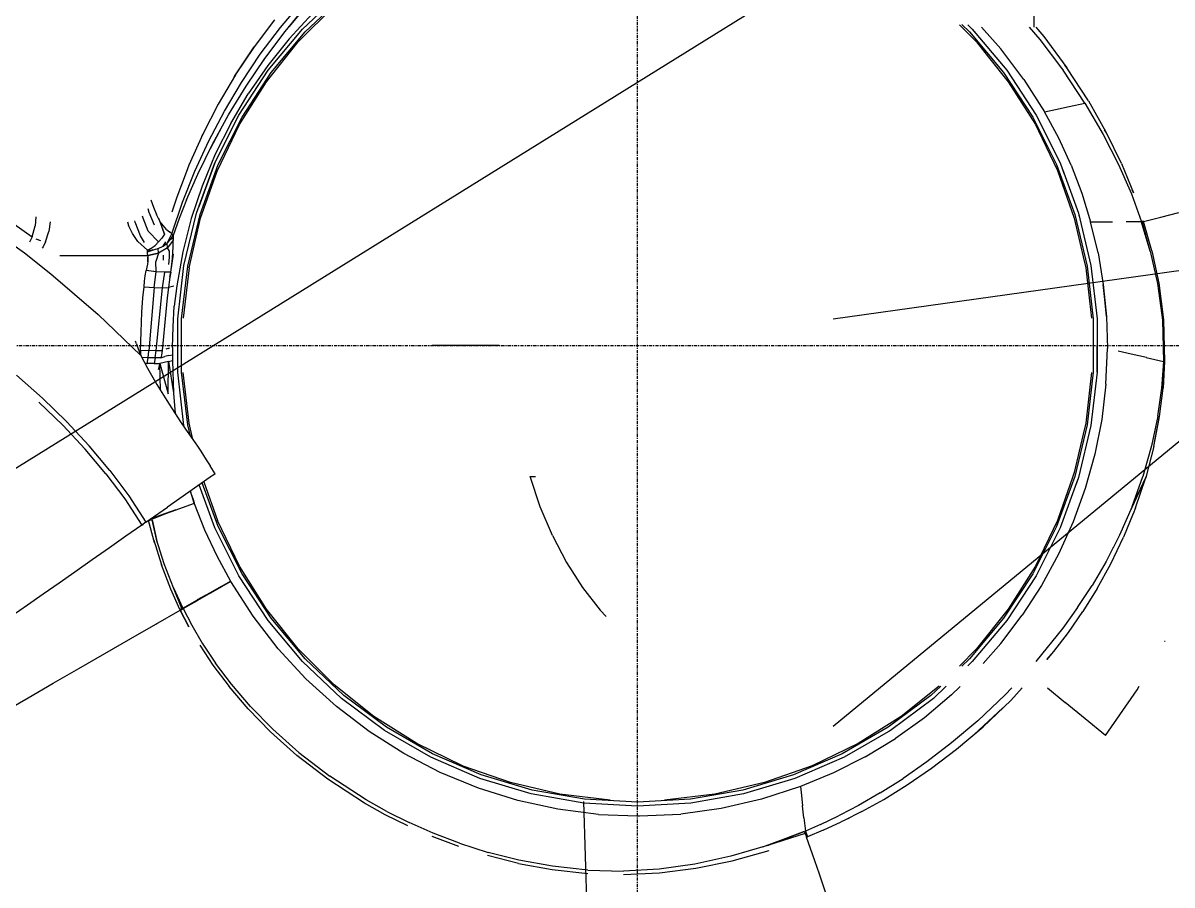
# Model space of a CAD drawing. Header units: millimetres. Extents: x -57554 to 16546, y 2142 to 98430.
# Drawn here: x -1001 to 57, y 34851 to 35644 of the extents above; entities that cross this region are included whole.
import ezdxf

# ---------------------------------------------------------------- set-up
doc = ezdxf.new("R2010")
doc.units = ezdxf.units.MM
doc.linetypes.add('DXK_LINE_DOT3', pattern=[5.9187, 2.979, -0.9799, 0.9799, -0.9799])
doc.layers.add('S-Z2-A_TEXTUAL_ANNOTATION', color=7, linetype='Continuous')

msp = doc.modelspace()

# ---------------------------------------------------------------- linework, layer by layer
at = {"color": 1, "linetype": 'DXK_LINE_DOT3'}
for p, q in [((-434.8, 28847.3), (-434.8, 41847.3)), ((-6934.8, 35347.3), (15065.2, 35347.3))]:
    msp.add_line(p, q, dxfattribs=at)
at = {"color": 2, "linetype": 'Continuous'}
for p, q in [((-743.2, 35638.2), (-707.4, 35672.1)), ((-740.7, 35635.8), (-705.1, 35669.4)), ((-763.5, 35639.9), (-743.4, 35663.7)), ((-759.2, 35636.2), (-739.5, 35660)), ((-755.3, 35640.8), (-736.9, 35662.8)), ((-747.2, 35626.6), (-714.1, 35659.6)), ((-69.8, 35660.9), (-69.8, 35640.2)), ((-733.9, 35652.7), (-755.4, 35629.5)), ((-769, 35647), (-787.8, 35622.2)), ((-782.1, 35615.2), (-763.5, 35639.9)), ((-774.9, 35600.5), (-743.2, 35638.2)), ((-138.3, 35642.3), (-122.5, 35626.6)), ((-129, 35635.8), (-136.1, 35642.5)), ((-130.7, 35642.2), (-126.5, 35638.2)), ((-126.5, 35638.2), (-94.8, 35600.5)), ((-118.1, 35640.2), (-100.2, 35620.2)), ((-74.1, 35640.3), (-64.2, 35628.7)), ((-68, 35640.1), (-60.7, 35631.5)), ((-777.8, 35611.5), (-759.2, 35636.2)), ((-755.4, 35629.5), (-775.2, 35604.8)), ((-772.1, 35598.4), (-740.7, 35635.8)), ((-759.2, 35636.2), (-758.6, 35636.9)), ((-755, 35630), (-755.4, 35629.5)), ((-129, 35635.8), (-97.6, 35598.4)), ((-64.2, 35628.7), (-44.4, 35602.6)), ((-60.7, 35631.5), (-39.5, 35602.9)), ((-805.1, 35596.3), (-787.8, 35622.2)), ((-787.8, 35622.2), (-804.9, 35596.7)), ((-776.4, 35590), (-747.2, 35626.6)), ((-122.5, 35626.6), (-111.4, 35612.7)), ((-78.9, 35592.1), (-100.2, 35620.2)), ((-799.4, 35589.4), (-782.1, 35615.2)), ((-795.2, 35585.9), (-777.8, 35611.5)), ((-778.8, 35609.9), (-777.8, 35611.5)), ((-111.4, 35612.7), (-93.3, 35590)), ((-805.1, 35596.3), (-820.9, 35569.4)), ((-806.2, 35594.4), (-804.9, 35596.7)), ((-804.9, 35596.7), (-805.1, 35596.3)), ((-802, 35559.3), (-774.9, 35600.5)), ((-798.9, 35557.5), (-772.1, 35598.4)), ((-775.2, 35604.8), (-793.2, 35578.8)), ((-775, 35605.1), (-775.2, 35604.8)), ((-97.6, 35598.4), (-70.7, 35557.5)), ((-94.8, 35600.5), (-67.7, 35559.3)), ((-44.5, 35602.8), (-42.9, 35600.6)), ((-22.8, 35570.4), (-42.9, 35600.6)), ((-39.5, 35602.9), (-41.1, 35605.1)), ((-19.6, 35572.4), (-39.5, 35602.9)), ((-815.2, 35562.9), (-799.4, 35589.4)), ((-811.3, 35559.5), (-795.2, 35585.9)), ((-801.3, 35550.5), (-776.4, 35590)), ((-797.6, 35582), (-795.2, 35585.9)), ((-93.3, 35590), (-68.4, 35550.5)), ((-78.9, 35592.1), (-60, 35562.3)), ((-809.4, 35551.5), (-793.2, 35578.8)), ((-820.9, 35569.4), (-835.1, 35541.7)), ((-821.9, 35567.6), (-820.9, 35569.4)), ((-60, 35562.3), (-49.7, 35564.5)), ((-49.7, 35564.5), (-37.4, 35567.3)), ((-37.4, 35567.3), (-22.8, 35570.4)), ((-22.8, 35570.4), (-5.8, 35541.5)), ((-19.6, 35572.4), (-3.5, 35543.9)), ((-829.5, 35535.6), (-815.2, 35562.9)), ((-826.2, 35532.5), (-811.3, 35559.5)), ((-824.1, 35515.2), (-802, 35559.3)), ((-820.9, 35513.8), (-798.9, 35557.5)), ((-70.7, 35557.5), (-48.8, 35513.8)), ((-67.7, 35559.3), (-45.6, 35515.2)), ((-46.9, 35538.1), (-60, 35562.3)), ((-830.6, 35523.4), (-817, 35549.3)), ((-809.4, 35551.5), (-823.6, 35523.2)), ((-821.6, 35508.4), (-801.3, 35550.5)), ((-68.4, 35550.5), (-65.6, 35544.7)), ((-65.6, 35544.7), (-48.1, 35508.4)), ((-3, 35543.1), (-4.6, 35545.8)), ((10.8, 35514.8), (-3, 35543.1)), ((-835.1, 35541.7), (-847.8, 35513.1)), ((-842.3, 35507.6), (-829.5, 35535.6)), ((-839.7, 35505), (-826.2, 35532.5)), ((-835.9, 35540), (-835.1, 35541.7)), ((-824.5, 35535.6), (-830.6, 35523.4)), ((-35.5, 35513.1), (-46.9, 35538.1)), ((-5.8, 35541.5), (8.3, 35513.7)), ((-823.6, 35523.2), (-835.7, 35494)), ((-847.8, 35513.1), (-850.5, 35506.6)), ((-841, 35468.9), (-824.1, 35515.2)), ((-824.1, 35515.2), (-838.8, 35474.9)), ((-837.6, 35467.9), (-820.9, 35513.8)), ((-48.8, 35513.8), (-32.1, 35467.9)), ((-45.6, 35515.2), (-41.8, 35504.8)), ((-35.5, 35513.1), (-25.7, 35487.4)), ((8.3, 35513.7), (18.8, 35489.5)), ((10.8, 35514.8), (22.1, 35487.7)), ((-850.5, 35506.6), (-859, 35483.8)), ((-853.7, 35479), (-842.3, 35507.6)), ((-850.1, 35481.3), (-839.7, 35505)), ((-837.2, 35464.3), (-821.9, 35507.6)), ((-821.9, 35507.6), (-821.6, 35508.4)), ((-48.1, 35508.4), (-32.5, 35464.3)), ((-43.4, 35509.4), (-28.7, 35468.9)), ((-835.7, 35494), (-845.7, 35464)), ((-835.7, 35494), (-836, 35493.3)), ((18.8, 35489.5), (20, 35486.8)), ((22.1, 35487.7), (20.9, 35490.4)), ((-882.9, 35481.3), (-880.4, 35474.6)), ((-859, 35483.8), (-863.6, 35469.9)), ((-863.6, 35450.1), (-853.7, 35479)), ((-850.1, 35481.3), (-856.9, 35464.2)), ((-25.7, 35487.4), (-17.6, 35461.2)), ((20, 35486.8), (29.4, 35461.1)), ((-884.4, 35469.7), (-885.4, 35473.1)), ((-879.7, 35458), (-884.4, 35469.7)), ((-880.4, 35474.6), (-877.6, 35467.8)), ((-852.4, 35420.9), (-841, 35468.9)), ((-28.7, 35468.9), (-27.9, 35465.6)), ((-28.7, 35468.9), (-17.3, 35420.9)), ((47.2, 35465.4), (63.8, 35469.6)), ((-1018.5, 35465.9), (-992.3, 35447.3)), ((-992.3, 35447.3), (-989.3, 35457.5)), ((-988.8, 35465.5), (-989.3, 35457.5)), ((-975.6, 35460.9), (-976.7, 35452.2)), ((-904.5, 35460.9), (-903.4, 35457.7)), ((-899.9, 35450.4), (-903.4, 35457.7)), ((-897.2, 35460.6), (-897.6, 35462)), ((-892.4, 35448.2), (-897.2, 35460.6)), ((-890.1, 35464.4), (-890.6, 35466.2)), ((-885.4, 35452.4), (-890.1, 35464.4)), ((-874.3, 35461.2), (-877.6, 35467.8)), ((-875.9, 35464.3), (-870.4, 35449.8)), ((-868.5, 35453.9), (-874.3, 35461.2)), ((-870.4, 35449.8), (-874.3, 35461.2)), ((-856.9, 35464.2), (-862.5, 35448.5)), ((-845.7, 35464), (-853.6, 35433.5)), ((-848.9, 35420.3), (-837.6, 35467.9)), ((-847.7, 35418.7), (-837.2, 35464.3)), ((-32.5, 35464.3), (-24.3, 35428.9)), ((-32.1, 35467.9), (-20.8, 35420.3)), ((-17.6, 35461.2), (-8.3, 35461.1)), ((-10.7, 35432.4), (-17.6, 35461.2)), ((-8.3, 35461.1), (2.6, 35461.1)), ((2.1, 35461.1), (2.6, 35461.1)), ((15.1, 35461.1), (15.2, 35461.1)), ((29.4, 35461.1), (15.1, 35461.1)), ((29.4, 35460.9), (15.2, 35461.1)), ((30, 35461.3), (29.4, 35461.1)), ((29.5, 35460.7), (29.4, 35460.9)), ((30.1, 35460.9), (29.5, 35460.7)), ((37.4, 35434.1), (29.5, 35460.7)), ((37.4, 35434.1), (29.5, 35460.7)), ((30.5, 35461.5), (30, 35461.3)), ((30.1, 35460.9), (30.7, 35461.1)), ((37.4, 35434.1), (30.1, 35460.9)), ((31.1, 35461.7), (30.5, 35461.5)), ((30.7, 35461.1), (31.3, 35461.3)), ((31.1, 35461.7), (31.3, 35461.3)), ((31.3, 35461.3), (47.2, 35465.4)), ((38.8, 35434.5), (31.3, 35461.3)), ((-1025.6, 35451.4), (-999.4, 35432.5)), ((-992.3, 35447.3), (-994.4, 35443)), ((-980, 35442.6), (-976.7, 35452.2)), ((-894.9, 35443.1), (-899.9, 35450.4)), ((-888.7, 35442.1), (-892.4, 35448.2)), ((-875.8, 35442.5), (-885.4, 35452.4)), ((-870.4, 35449.8), (-872.9, 35446)), ((-868.5, 35453.9), (-865.6, 35451.9)), ((-868.5, 35453.9), (-865.6, 35451.9)), ((-867.9, 35441.4), (-863.6, 35450.1)), ((-867.8, 35441.4), (-863.6, 35450.1)), ((-863.6, 35450.1), (-865.6, 35451.9)), ((-864.8, 35444.8), (-862.5, 35448.5)), ((-864.8, 35444.8), (-862.5, 35448.5)), ((-863.6, 35450), (-863.6, 35450.1)), ((-862.5, 35448.5), (-863.6, 35450.1)), ((-862.5, 35448.5), (-862.5, 35447)), ((-862.5, 35447), (-862.5, 35445.6)), ((-994.4, 35443), (-994.8, 35442.2)), ((-984.3, 35443.5), (-988.5, 35445.1)), ((-982.2, 35438.1), (-982.9, 35436.8)), ((-980, 35442.6), (-982.2, 35438.1)), ((-886, 35434.9), (-894.9, 35443.1)), ((-886, 35434.9), (-882.5, 35436.9)), ((-882.5, 35436.9), (-879, 35439.4)), ((-881, 35435.4), (-876.1, 35436.6)), ((-879.4, 35439.1), (-879, 35439.4)), ((-875.8, 35442.5), (-879, 35439.4)), ((-876.9, 35436.4), (-876.1, 35436.6)), ((-876.1, 35436.6), (-871.7, 35438.7)), ((-876.1, 35436.6), (-874.9, 35437.2)), ((-876, 35432.1), (-876.1, 35436.6)), ((-867.7, 35437), (-876, 35432.1)), ((-872.9, 35446), (-875.8, 35442.5)), ((-871.7, 35438.7), (-869.2, 35442.5)), ((-871.7, 35438.7), (-867.8, 35441.4)), ((-867.8, 35441.4), (-864.8, 35444.8)), ((-867.7, 35437), (-867.8, 35441.4)), ((-862.4, 35444.1), (-867.7, 35437)), ((-865.7, 35434.2), (-867.7, 35437)), ((-862.5, 35445.6), (-864.8, 35444.8)), ((-862.6, 35432.2), (-862.3, 35438.8)), ((-862.5, 35445.6), (-862.4, 35444.1)), ((-862.4, 35442.6), (-862.4, 35444.1)), ((-862.3, 35438.8), (-862.4, 35444.1)), ((-999.4, 35432.5), (-975, 35413.3)), ((-966.8, 35430.2), (-885.8, 35430.2)), ((-886, 35433.3), (-878.7, 35436)), ((-886, 35434.9), (-881, 35435.4)), ((-881, 35435.4), (-886, 35433.3)), ((-886, 35433.3), (-886, 35434.9)), ((-885.9, 35431.7), (-886, 35433.3)), ((-885.8, 35430.2), (-885.9, 35431.7)), ((-885.8, 35430.2), (-876, 35432.1)), ((-878.7, 35431.6), (-885.8, 35430.2)), ((-885.8, 35430.2), (-885.7, 35428.5)), ((-885.7, 35424.1), (-885.7, 35428.5)), ((-885.7, 35428.5), (-885.6, 35426.6)), ((-885.6, 35426.6), (-885.7, 35424.4)), ((-876, 35432.1), (-878.7, 35431.6)), ((-876, 35432.1), (-878.4, 35424.4)), ((-871.4, 35425.9), (-871.3, 35430.5)), ((-866.5, 35421.8), (-865.8, 35428.5)), ((-865.8, 35428.5), (-865.7, 35434.2)), ((-864.6, 35414.8), (-862, 35431.2)), ((-863.3, 35424.1), (-862.6, 35432.2)), ((-863.3, 35424.1), (-862, 35431.2)), ((-853.6, 35433.5), (-859.1, 35402.3)), ((-853.6, 35433.5), (-853.6, 35433)), ((-24.3, 35428.9), (-22, 35418.7)), ((-10.7, 35432.4), (-5.8, 35403.3)), ((37.4, 35434.1), (44.2, 35404.4)), ((38.8, 35434.5), (45.2, 35404.6)), ((-888, 35411.3), (-887.3, 35416.2)), ((-886.5, 35419.2), (-887.3, 35416.2)), ((-880.1, 35415.3), (-887.3, 35416.2)), ((-880.4, 35415.4), (-887.3, 35416.2)), ((-886, 35422), (-886.5, 35419.2)), ((-885.7, 35424.4), (-886, 35422)), ((-878, 35415.1), (-880.4, 35415.4)), ((-878, 35415.1), (-880.1, 35415.3)), ((-878, 35415.1), (-878.4, 35424.4)), ((-864.6, 35414.8), (-863.3, 35424.1)), ((-864.6, 35414.8), (-863.4, 35423.2)), ((-858.1, 35371.9), (-852.4, 35420.9)), ((-854.6, 35371.7), (-848.9, 35420.3)), ((-847.7, 35418.7), (-853.1, 35372.3)), ((-22, 35418.7), (-18.4, 35388.3)), ((-20.8, 35420.3), (-15.1, 35371.7)), ((-17.3, 35420.9), (-11.6, 35371.9)), ((-975, 35413.3), (-931.3, 35375.7)), ((-889.2, 35401.3), (-888.7, 35406.3)), ((-888.7, 35406.3), (-888, 35411.3)), ((-880, 35400.5), (-878, 35415.1)), ((-870, 35414.6), (-878, 35415.1)), ((-872.1, 35400.3), (-870, 35414.6)), ((-864.6, 35414.8), (-870, 35414.6)), ((-866, 35405.4), (-866.7, 35400.7)), ((-865.3, 35410.1), (-866, 35405.4)), ((-865.3, 35410.1), (-864.6, 35414.8)), ((-864.6, 35414.8), (-865.3, 35410.1)), ((45.2, 35404.6), (49.6, 35370.8)), ((-890.2, 35391.2), (-889.2, 35401.3)), ((-889.2, 35401.3), (-880, 35400.5)), ((-880, 35400.5), (-884.7, 35342.4)), ((-880, 35400.5), (-872.1, 35400.3)), ((-877.9, 35342.5), (-872.1, 35400.3)), ((-872.1, 35400.3), (-866.7, 35400.7)), ((-866.7, 35400.7), (-867.8, 35391.1)), ((-864.2, 35401.3), (-866.7, 35400.7)), ((-861.7, 35401.9), (-864.2, 35401.3)), ((-859.1, 35402.3), (-861.3, 35383.3)), ((-5.8, 35403.3), (-2.9, 35373.9)), ((-4.5, 35389.7), (-5.8, 35403.3)), ((44.2, 35404.4), (45.1, 35397.6)), ((45.1, 35397.6), (48.7, 35370.7)), ((49.6, 35370.8), (46.1, 35397.7)), ((-891.1, 35377.8), (-890.2, 35391.2)), ((-867.8, 35391.1), (-869.1, 35378.3)), ((-18.4, 35388.3), (-16.6, 35372.3)), ((-2.9, 35373.9), (-4.5, 35389.7)), ((-931.3, 35375.7), (-892, 35338)), ((-891.8, 35359.5), (-891.1, 35377.8)), ((-869.1, 35378.3), (-872.4, 35342.8)), ((-862.5, 35364.3), (-861.3, 35383.3)), ((-2.9, 35373.9), (-2.1, 35344.4)), ((-863.1, 35345.4), (-862.5, 35364.3)), ((-858.1, 35322.6), (-858.1, 35371.9)), ((-854.6, 35322.8), (-854.6, 35371.7)), ((-15.1, 35371.7), (-15.1, 35322.8)), ((-11.6, 35371.9), (-11.6, 35342.4)), ((48.7, 35370.7), (49.6, 35332.6)), ((49.6, 35370.8), (50.6, 35332.6)), ((-892.3, 35342.7), (-891.8, 35359.5)), ((-896.2, 35348.8), (-897, 35351.2)), ((-896.2, 35348.8), (-894.5, 35344.2)), ((-894.5, 35344.2), (-892, 35338)), ((-892.3, 35342.7), (-892.4, 35340.5)), ((-884.7, 35342.4), (-892.3, 35342.7)), ((-885.5, 35335.9), (-884.7, 35342.4)), ((-877.9, 35342.5), (-884.7, 35342.4)), ((-879, 35335.8), (-877.9, 35342.5)), ((-877.9, 35342.5), (-872.4, 35342.8)), ((-872.4, 35342.8), (-872.8, 35340.5)), ((-866.1, 35344.7), (-869.2, 35343.8)), ((-867, 35344.4), (-866.1, 35344.7)), ((-863.1, 35345.4), (-863.1, 35343.2)), ((-863.1, 35343.2), (-863.1, 35341)), ((-562.2, 35347.3), (-624, 35347.3)), ((-11.6, 35322.6), (-11.6, 35347.3)), ((-11.6, 35342.4), (-11.6, 35322.6)), ((-3.5, 35311.7), (-2.1, 35344.4)), ((19.9, 35339.4), (8, 35342.1)), ((-892.4, 35340.5), (-892.5, 35339.1)), ((-892, 35338), (-886, 35326.3)), ((-885.5, 35335.9), (-891.1, 35336.2)), ((-888.4, 35331), (-886.3, 35330.8)), ((-886.3, 35330.8), (-885.5, 35335.9)), ((-880, 35330.6), (-886.3, 35330.8)), ((-879, 35335.8), (-885.5, 35335.9)), ((-879, 35335.8), (-880, 35330.6)), ((-880, 35330.6), (-874.7, 35330.6)), ((-873.6, 35336), (-879, 35335.8)), ((-874.7, 35330.6), (-876.1, 35325)), ((-870.6, 35331.7), (-874.7, 35330.6)), ((-874.7, 35330.6), (-867, 35302.7)), ((-874.1, 35306.1), (-874.7, 35330.6)), ((-873.2, 35338.3), (-873.6, 35336)), ((-873.6, 35336), (-869.9, 35337.1)), ((-872.8, 35340.5), (-873.2, 35338.3)), ((-866.7, 35332.6), (-870.6, 35331.7)), ((-866.4, 35338), (-869.9, 35337.1)), ((-867, 35302.7), (-866.7, 35332.6)), ((-866.7, 35332.6), (-863.1, 35333.5)), ((-866.7, 35332.6), (-862.2, 35303.7)), ((-866.4, 35338), (-863.1, 35338.8)), ((-863.1, 35341), (-863.1, 35338.8)), ((-863.1, 35338.8), (-863.1, 35337)), ((-863.1, 35337), (-863.1, 35335.3)), ((-863.1, 35335.3), (-863.1, 35333.5)), ((-863.1, 35333.5), (-862.2, 35303.4)), ((34, 35336.2), (19.9, 35339.4)), ((33.8, 35336.2), (49.6, 35332.6)), ((48, 35308.1), (49.9, 35332.6)), ((49.6, 35332.6), (48, 35308.1)), ((50.6, 35332.6), (49.2, 35308)), ((-982.8, 35298.8), (-1006.6, 35320)), ((-886, 35326.3), (-877.3, 35311.3)), ((-852.4, 35273.7), (-858.1, 35322.6)), ((-848.9, 35274.3), (-854.6, 35322.8)), ((-847.7, 35275.9), (-853.1, 35322.3)), ((-15.1, 35322.8), (-20.8, 35274.3)), ((-16.6, 35322.3), (-18.4, 35306.3)), ((-11.6, 35322.6), (-17.3, 35273.7)), ((-877.3, 35311.3), (-868.3, 35296.7)), ((-3.5, 35311.7), (-7.3, 35279.3)), ((-960.5, 35277.2), (-982.8, 35298.8)), ((-862.2, 35303.4), (-860.5, 35284.6)), ((-18.4, 35306.3), (-22, 35275.9)), ((44.3, 35282.1), (48, 35308.1)), ((45.9, 35281.8), (49.2, 35308)), ((-986.1, 35295.2), (-964, 35273.8)), ((-868.3, 35296.7), (-861.2, 35285.6)), ((-861.2, 35285.6), (-855.5, 35277.1)), ((-7.3, 35279.3), (-13.7, 35247.2)), ((44.3, 35282.1), (38.5, 35254.8)), ((40.7, 35254.3), (45.6, 35280)), ((42, 35261.3), (45.9, 35281.8)), ((-943.4, 35251.8), (-964, 35273.8)), ((-960.2, 35276.8), (-960.5, 35277.2)), ((-939.8, 35255), (-960.5, 35277.2)), ((-855.5, 35277.1), (-850.9, 35270.3)), ((-851.9, 35271.9), (-852.4, 35273.7)), ((-850.9, 35270.3), (-844.2, 35260.6)), ((-846.4, 35263.9), (-848.9, 35274.3)), ((-844.2, 35260.7), (-847.7, 35275.9)), ((-20.8, 35274.3), (-32.1, 35226.7)), ((-17.3, 35273.7), (-28.7, 35225.7)), ((-22, 35275.9), (-24.3, 35265.6)), ((-844.2, 35260.6), (-840.1, 35254.7)), ((-24.3, 35265.6), (-32.5, 35230.3)), ((40.7, 35254.3), (42, 35261.3)), ((-924.4, 35229.2), (-943.4, 35251.8)), ((-920.7, 35232.3), (-939.8, 35255)), ((-840.1, 35254.7), (-837, 35250.1)), ((-837, 35250.1), (-831.9, 35242.1)), ((-13.7, 35247.2), (-22.4, 35215.6)), ((38.5, 35254.8), (30.7, 35226.8)), ((40.7, 35254.3), (33.3, 35225.9)), ((-831.9, 35242.1), (-828.3, 35236.4)), ((-823.8, 35229.1), (-828.3, 35236.4)), ((-924.3, 35229.2), (-924.4, 35229.2)), ((-924.4, 35229.2), (-907, 35206)), ((-920.3, 35231.8), (-920.7, 35232.3)), ((-920.7, 35232.3), (-903.2, 35208.8)), ((-828.2, 35226), (-847.9, 35212.3)), ((-827, 35226.9), (-828.2, 35226)), ((-825.9, 35227.7), (-827, 35226.9)), ((-824.6, 35228.5), (-825.9, 35227.7)), ((-824.4, 35228.7), (-824.6, 35228.5)), ((-824.1, 35228.9), (-824.4, 35228.7)), ((-824.1, 35228.9), (-823.8, 35229.1)), ((-533.7, 35226.7), (-528.6, 35226.7)), ((-524.4, 35198.8), (-533.7, 35226.7)), ((-32.1, 35226.7), (-48.8, 35180.8)), ((-34.1, 35225.7), (-47.8, 35187)), ((-32.5, 35230.3), (-34.1, 35225.7)), ((-28.7, 35225.7), (-30.9, 35219.7)), ((33.3, 35225.9), (18.4, 35193.7)), ((20.7, 35199), (30.7, 35226.8)), ((20.7, 35199), (33.3, 35225.9)), ((23.9, 35197.8), (33.3, 35225.9)), ((30.7, 35226.8), (30.8, 35227.2)), ((33.3, 35225.9), (33.4, 35226.4)), ((-824.1, 35179.4), (-838.5, 35218.9)), ((-820.9, 35180.8), (-835.5, 35220.9)), ((-834.2, 35221.9), (-821.6, 35186.2)), ((-29.2, 35224.3), (-45.6, 35179.4)), ((-22.4, 35215.6), (-33.6, 35184.9)), ((-907, 35206), (-891.3, 35181.9)), ((-903.2, 35208.8), (-887.4, 35184.6)), ((-847.9, 35212.3), (-867.7, 35198.4)), ((-846.6, 35213.2), (-845.7, 35210.5)), ((-843, 35202.2), (-846.5, 35213.2)), ((-845.7, 35210.5), (-844.4, 35206.4)), ((-844.4, 35206.4), (-843, 35202.4)), ((-887.4, 35184.6), (-867.7, 35198.4)), ((-858.9, 35196.1), (-870.2, 35191.9)), ((-859.9, 35196.1), (-870.2, 35192.2)), ((-859.8, 35195.7), (-859.9, 35196.1)), ((-850.7, 35199.1), (-859.8, 35195.7)), ((-850.7, 35199.1), (-850.8, 35199.5)), ((-850.7, 35199.1), (-850.8, 35199.5)), ((-842.9, 35202), (-850.7, 35199.1)), ((-843, 35202.4), (-843, 35202.2)), ((-843, 35202.1), (-843, 35202.2)), ((-843, 35202.2), (-843, 35202.1)), ((-843, 35202.1), (-842.9, 35202)), ((-842.9, 35202), (-833.4, 35177.5)), ((-513.1, 35172.3), (-524.4, 35198.8)), ((20.7, 35199), (9.2, 35172.7)), ((23.9, 35197.8), (21.7, 35192.3)), ((-887.4, 35184.6), (-891.3, 35181.9)), ((-891.3, 35181.9), (-890, 35182.8)), ((-888.7, 35183.7), (-890, 35182.8)), ((-887.4, 35184.6), (-888.7, 35183.7)), ((-885, 35186.3), (-883.9, 35186.5)), ((-880.2, 35168), (-885, 35186.3)), ((-880.2, 35168), (-885, 35186.3)), ((-883.9, 35186.5), (-882.8, 35186.7)), ((-881.9, 35187.9), (-883, 35187.7)), ((-882.8, 35186.7), (-881.7, 35186.9)), ((-881.9, 35187.9), (-882, 35188.4)), ((-882, 35188.4), (-881.9, 35187.9)), ((-870.2, 35192.2), (-881.9, 35187.9)), ((-869.9, 35192), (-881.8, 35187.5)), ((-877, 35166.3), (-881.7, 35186.9)), ((-881.7, 35186.9), (-877.7, 35168.6)), ((-801.3, 35144.1), (-821.6, 35186.2)), ((-48.1, 35186.2), (-68.4, 35144.1)), ((-47.8, 35187), (-48.1, 35186.2)), ((-33.6, 35184.9), (-47, 35155.1)), ((21.8, 35192.7), (12.9, 35170.9)), ((-891.3, 35181.9), (-905.8, 35171.7)), ((-833.4, 35177.5), (-822.2, 35153.6)), ((-802, 35135.3), (-824.1, 35179.4)), ((-798.9, 35137.1), (-820.9, 35180.8)), ((-513.1, 35172.3), (-500.1, 35147.5)), ((-48.8, 35180.8), (-70.7, 35137.1)), ((-45.6, 35179.4), (-67.7, 35135.3)), ((9.2, 35172.7), (3.3, 35161.1)), ((-905.8, 35171.7), (-921, 35161.1)), ((-879.5, 35165.6), (-880.2, 35168)), ((-880.2, 35168), (-873.1, 35145.5)), ((-870.7, 35146.4), (-877.7, 35168.6)), ((3.4, 35161.3), (-3.1, 35148.6)), ((1.1, 35146.3), (12.9, 35170.9)), ((-921, 35161.1), (-936.8, 35150)), ((-822.2, 35153.6), (-809.6, 35130.5)), ((-47, 35155.1), (-62.6, 35126.4)), ((-936.8, 35150), (-952.9, 35138.7)), ((-873.1, 35145.5), (-872.9, 35144.9)), ((-864.6, 35123.1), (-873.1, 35145.5)), ((-862, 35124.2), (-870.7, 35146.4)), ((-776.4, 35104.5), (-801.3, 35144.1)), ((-500.1, 35147.5), (-485.4, 35124.6)), ((-68.4, 35144.1), (-93.3, 35104.5)), ((-3.1, 35148.6), (-16.1, 35126.5)), ((-11.5, 35123.6), (1.1, 35146.3)), ((-952.9, 35138.7), (-967.4, 35128.6)), ((-818.2, 35125.6), (-809.6, 35130.5)), ((-809.4, 35130), (-817.9, 35125.2)), ((-809.6, 35130.5), (-809.5, 35130.3)), ((-809.5, 35130.3), (-809.4, 35130.2)), ((-809.4, 35130.2), (-809.4, 35130)), ((-788.8, 35098.2), (-809.4, 35130)), ((-774.9, 35094.1), (-802, 35135.3)), ((-772.1, 35096.2), (-798.9, 35137.1)), ((-70.7, 35137.1), (-97.6, 35096.2)), ((-67.7, 35135.3), (-94.8, 35094.1)), ((-967.4, 35128.6), (-982, 35118.4)), ((-856.2, 35104.3), (-864.6, 35123.1)), ((-854.4, 35105.1), (-862, 35124.2)), ((-862, 35124.2), (-853.5, 35105.6)), ((-828.4, 35119.8), (-840.3, 35113.1)), ((-827.6, 35119.7), (-839.9, 35112.7)), ((-818.2, 35125.6), (-828.4, 35119.8)), ((-828.1, 35119.4), (-828.4, 35119.8)), ((-817.9, 35125.2), (-828.1, 35119.4)), ((-485.4, 35124.6), (-469.2, 35103.8)), ((-62.6, 35126.4), (-80.5, 35099)), ((-29.5, 35106), (-16.1, 35126.5)), ((-11.5, 35123.6), (-24.6, 35102.6)), ((-996.4, 35108.3), (-1010.6, 35098.4)), ((-982, 35118.4), (-996.4, 35108.3)), ((-853.5, 35105.6), (-840.1, 35113.1)), ((-853.3, 35105.1), (-839.9, 35112.7)), ((-878.2, 35090.8), (-855.8, 35103.6)), ((-855.3, 35104.7), (-856.2, 35104.3)), ((-856.2, 35104.3), (-856, 35104.1)), ((-856, 35104.1), (-855.9, 35103.8)), ((-855.9, 35103.8), (-855.8, 35103.6)), ((-855.8, 35103.6), (-855, 35104.1)), ((-847.8, 35088.3), (-855.8, 35103.6)), ((-855.8, 35103.6), (-847.8, 35088.3)), ((-854.4, 35105.1), (-855.3, 35104.7)), ((-855, 35104.1), (-854.1, 35104.6)), ((-853.5, 35105.6), (-854.4, 35105.1)), ((-854.1, 35104.6), (-853.3, 35105.1)), ((-853.4, 35105.3), (-853.5, 35105.6)), ((-853.4, 35105.3), (-853.3, 35105.1)), ((-853.3, 35105.1), (-845.3, 35089.9)), ((-765.7, 35068.2), (-788.8, 35098.2)), ((-747.2, 35068), (-776.4, 35104.5)), ((-469.2, 35103.8), (-463.6, 35097.9)), ((-93.3, 35104.5), (-122.5, 35068)), ((-100.3, 35072.9), (-80.5, 35099)), ((-29.5, 35106), (-43.1, 35087.1)), ((-38, 35083.3), (-24.6, 35102.6)), ((-901.4, 35077.5), (-878.2, 35090.8)), ((-878.2, 35090.8), (-877.3, 35091.3)), ((-845.3, 35089.9), (-835.5, 35073.2)), ((-743.2, 35056.4), (-774.9, 35094.1)), ((-740.7, 35058.8), (-772.1, 35096.2)), ((-97.6, 35096.2), (-129, 35058.8)), ((-94.8, 35094.1), (-126.5, 35056.4)), ((-925.2, 35063.8), (-901.4, 35077.5)), ((-43.1, 35087.1), (-67.8, 35056.6)), ((-51.4, 35065.7), (-38, 35083.3)), ((-837.9, 35071.4), (-825.7, 35053)), ((-835.5, 35073.2), (-823.3, 35055)), ((-765.7, 35068.2), (-740.1, 35040.5)), ((-714.1, 35034.9), (-747.2, 35068)), ((-122.5, 35068), (-138.3, 35052.2)), ((-100.3, 35072.9), (-116.5, 35054.7)), ((50.6, 35075.1), (50.7, 35075.3)), ((50.7, 35075.3), (51.2, 35075.1)), ((-949.2, 35050), (-925.2, 35063.8)), ((-707.4, 35022.5), (-743.2, 35056.4)), ((-705.1, 35025.2), (-740.7, 35058.8)), ((-129, 35058.8), (-136.1, 35052.1)), ((-126.5, 35056.4), (-130.7, 35052.4)), ((-57.7, 35058.2), (-51.4, 35065.7)), ((-57.5, 35058.2), (-51.4, 35065.7)), ((-972.9, 35036.4), (-949.2, 35050)), ((-825.7, 35053), (-810.9, 35033.4)), ((-808.6, 35035.5), (-823.3, 35055)), ((-995.9, 35023.1), (-972.9, 35036.4)), ((-791.1, 35015.2), (-808.6, 35035.5)), ((-740.1, 35040.5), (-712, 35014.9)), ((-677.6, 35005.8), (-714.1, 35034.9)), ((-793.4, 35012.8), (-810.9, 35033.4)), ((-665.9, 34996), (-705.1, 35025.2)), ((-164.6, 35025.2), (-203.8, 34996)), ((-157, 35033.8), (-192.1, 35005.8)), ((-145.5, 35025.7), (-170.6, 35004.7)), ((-155.5, 35033.8), (-164.6, 35025.2)), ((-150.4, 35033.8), (-162.3, 35022.5)), ((-137.5, 35033.5), (-145.5, 35025.7)), ((-96.2, 35025.8), (-121.5, 35001.8)), ((-90.1, 35032.3), (-96.2, 35025.8)), ((-91, 35020.7), (-80.4, 35032.3)), ((-57.3, 35032.3), (-40.9, 35018.7)), ((-3.9, 34988.3), (25.5, 35030.5)), ((25.5, 35030.5), (27.3, 35033.8)), ((-1017.8, 35010.4), (-995.9, 35023.1)), ((-770.6, 34994.2), (-791.1, 35015.2)), ((-681.9, 34992), (-712, 35014.9)), ((-707.4, 35022.5), (-707.6, 35022.7)), ((-667.8, 34993.1), (-707.4, 35022.5)), ((-162.3, 35022.5), (-201.9, 34993.1)), ((-124.8, 34989.4), (-98.2, 35013.9)), ((-116.6, 34996.3), (-91, 35020.7)), ((-22.6, 35003.6), (-40.9, 35018.7)), ((-772.7, 34991.6), (-793.4, 35012.8)), ((-638, 34980.9), (-677.6, 35005.8)), ((-192.1, 35005.8), (-231.7, 34980.9)), ((-170.6, 35004.7), (-197.3, 34985.7)), ((-3.9, 34988.3), (-22.6, 35003.6)), ((-746.5, 34972.8), (-770.6, 34994.2)), ((-650, 34971.7), (-681.9, 34992)), ((-625.1, 34968.4), (-667.8, 34993.1)), ((-623.5, 34971.6), (-665.9, 34996)), ((-203.8, 34996), (-246.2, 34971.6)), ((-201.9, 34993.1), (-244.6, 34968.4)), ((-201.9, 34993.1), (-203.4, 34992.2)), ((-121.5, 35001.8), (-145.5, 34981.5)), ((-140.9, 34975.7), (-116.6, 34996.3)), ((-748.5, 34970), (-772.7, 34991.6)), ((-225.2, 34968.7), (-197.3, 34985.7)), ((-145.5, 34981.5), (-168.3, 34964.1)), ((-746.5, 34972.8), (-718.2, 34951)), ((-616.4, 34954.4), (-650, 34971.7)), ((-595.9, 34960.5), (-638, 34980.9)), ((-578.6, 34952.2), (-623.5, 34971.6)), ((-246.2, 34971.6), (-291.1, 34952.2)), ((-231.7, 34980.9), (-273.8, 34960.5)), ((-164, 34958.2), (-140.9, 34975.7)), ((-720, 34948.1), (-748.5, 34970)), ((-579.9, 34948.9), (-625.1, 34968.4)), ((-595.2, 34960.2), (-595.9, 34960.5)), ((-551.8, 34945), (-595.2, 34960.2)), ((-273.8, 34960.5), (-317.8, 34945)), ((-244.6, 34968.4), (-289.8, 34948.9)), ((-225.2, 34968.7), (-254.4, 34953.9)), ((-168.3, 34964.1), (-190.2, 34948.8)), ((-684.7, 34929.2), (-718.2, 34951)), ((-581.3, 34940), (-616.4, 34954.4)), ((-531.8, 34938.2), (-578.6, 34952.2)), ((-291.1, 34952.2), (-337.9, 34938.2)), ((-254.4, 34953.9), (-284.6, 34941.3)), ((-186.3, 34942.9), (-164, 34958.2)), ((-686.2, 34926.1), (-720, 34948.1)), ((-545.1, 34928.7), (-581.3, 34940)), ((-532.6, 34934.8), (-579.9, 34948.9)), ((-506.3, 34934.4), (-551.8, 34945)), ((-317.8, 34945), (-363.4, 34934.4)), ((-289.8, 34948.9), (-337.1, 34934.8)), ((-284.6, 34941.3), (-320.7, 34929.7)), ((-284.6, 34941.3), (-283.7, 34933.1)), ((-211.3, 34935.5), (-190.2, 34948.8)), ((-207.8, 34929.6), (-186.3, 34942.9)), ((-665.7, 34918.5), (-684.7, 34929.2)), ((-508.2, 34920.6), (-545.1, 34928.7)), ((-484.1, 34926.2), (-532.6, 34934.8)), ((-483.7, 34929.7), (-531.8, 34938.2)), ((-459.8, 34929), (-506.3, 34934.4)), ((-434.8, 34926.9), (-483.7, 34929.7)), ((-386, 34929.7), (-434.8, 34926.9)), ((-363.4, 34934.4), (-409.8, 34929)), ((-337.9, 34938.2), (-386, 34929.7)), ((-337.1, 34934.8), (-385.6, 34926.2)), ((-320.7, 34929.7), (-357.6, 34921.2)), ((-283.7, 34933.1), (-282.7, 34923.6)), ((-211.3, 34935.5), (-231.4, 34924)), ((-228.2, 34918.3), (-207.8, 34929.6)), ((-667, 34915.5), (-686.2, 34926.1)), ((-665.7, 34918.5), (-645.1, 34908.2)), ((-470.7, 34915.8), (-508.2, 34920.6)), ((-434.8, 34923.3), (-484.1, 34926.2)), ((-385.6, 34926.2), (-434.8, 34923.3)), ((-357.6, 34921.2), (-395, 34916.1)), ((-282.7, 34923.6), (-282.7, 34923.9)), ((-281.5, 34912.7), (-282.7, 34923.6)), ((-231.4, 34924), (-247.9, 34915.4)), ((-228.2, 34918.3), (-245.1, 34909.8)), ((-646.3, 34905.1), (-667, 34915.5)), ((-622.8, 34898.4), (-645.1, 34908.2)), ((-470.7, 34915.8), (-434.8, 34914.3)), ((-434.8, 34914.3), (-432.8, 34914.3)), ((-432.8, 34914.3), (-395, 34916.1)), ((-281.5, 34912.7), (-280.2, 34900.4)), ((-266.3, 34906.6), (-249.8, 34914.4)), ((-263.8, 34901.2), (-247.1, 34908.8)), ((-247.7, 34915.5), (-249.8, 34914.4)), ((-239.8, 34912.4), (-247.1, 34908.8)), ((-598.6, 34889.2), (-622.8, 34898.4)), ((-319.3, 34885.9), (-281.2, 34900)), ((-281.2, 34900), (-315, 34887.2)), ((-315, 34887.2), (-281.2, 34900)), ((-280.5, 34898.2), (-315, 34887.2)), ((-281.2, 34900), (-280.5, 34898.2)), ((-280.6, 34900.3), (-280.2, 34900.4)), ((-280.6, 34900.3), (-280.2, 34900.4)), ((-280.5, 34898.2), (-279.8, 34896.5)), ((-266.3, 34906.6), (-280.2, 34900.4)), ((-280.2, 34900.4), (-279.5, 34898.6)), ((-279.5, 34898.6), (-278.8, 34896.9)), ((-278.1, 34895.2), (-278.8, 34896.9)), ((-278.8, 34896.9), (-278.1, 34895.2)), ((-263.8, 34901.2), (-278.1, 34895.2)), ((-599.4, 34886.1), (-623.8, 34895.3)), ((-598.6, 34889.2), (-572.4, 34880.8)), ((-315, 34887.2), (-348.7, 34877.2)), ((-279.8, 34896.5), (-279, 34894.8)), ((-279, 34894.8), (-278.7, 34894.9)), ((-273.7, 34879.3), (-279, 34894.8)), ((-278.7, 34894.9), (-278.4, 34895.1)), ((-278.4, 34895.1), (-278.1, 34895.2)), ((-544.3, 34870.6), (-573, 34877.8)), ((-543.9, 34873.6), (-572.4, 34880.8)), ((-348.7, 34877.2), (-381.9, 34870)), ((-347.5, 34873), (-313.4, 34882.5)), ((-267.3, 34860.7), (-273.7, 34879.3)), ((-544.3, 34870.6), (-513.2, 34865)), ((-513, 34868), (-543.9, 34873.6)), ((-513.2, 34865), (-480.6, 34861.5)), ((-480.6, 34864.5), (-513, 34868)), ((-414.9, 34865.5), (-447.8, 34863.6)), ((-381.9, 34870), (-414.9, 34865.5)), ((-414.4, 34862.1), (-381.1, 34866.2)), ((-381.1, 34866.2), (-347.5, 34873)), ((-480.6, 34864.5), (-447.8, 34863.6)), ((-447.6, 34860.5), (-414.4, 34862.1)), ((-260.1, 34839.6), (-267.3, 34860.7))]:
    msp.add_line(p, q, dxfattribs=at)
at = {"layer": 'S-Z2-A_TEXTUAL_ANNOTATION'}
for p, q in [((-254.6, 34996.8), (1030, 36054.8)), ((202.7, 35984.8), (-2352, 34399.8)), ((-254.6, 35371.8), (899.7, 35532.9)), ((-484.4, 34927.6), (-406.8, 32293.3))]:
    msp.add_line(p, q, dxfattribs=at)

doc.saveas('drawing.dxf')
